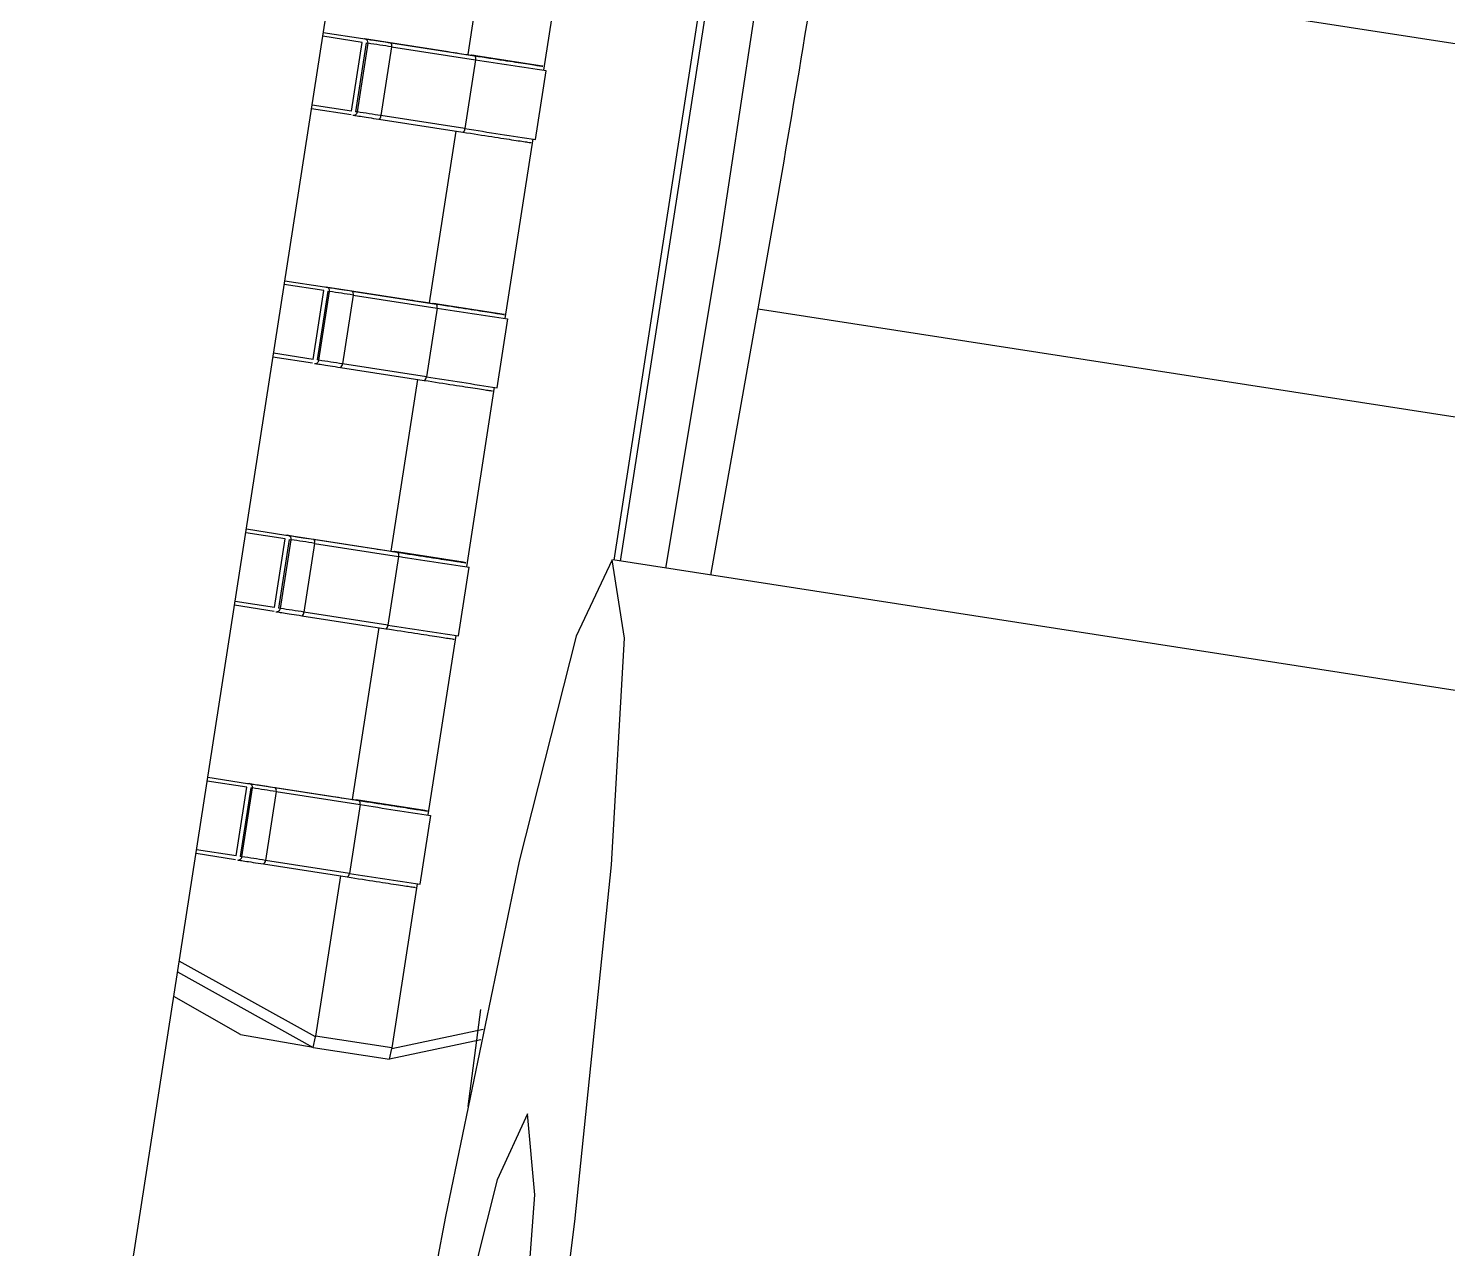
# Model space of a CAD drawing. Header units: millimetres. Extents: x -294 to 2792, y 5 to 1659.
# Drawn here: x -181.911 to -181.176, y 559.644 to 560.275 of the extents above; entities that cross this region are included whole.
import ezdxf

# ---------------------------------------------------------------- set-up
doc = ezdxf.new("R2010")
doc.units = ezdxf.units.MM
doc.layers.get('0').update_dxf_attribs({"lineweight": 18})

msp = doc.modelspace()

# ---------------------------------------------------------------- linework, layer by layer
at = {"color": 7, "linetype": 'Continuous', "lineweight": 25}
for p, q in [((-182.04666, 558.4135), (-181.61006, 561.22915)), ((-181.5019, 560.68446), (-181.60806, 559.99985)), ((-181.60445, 559.99929), (-181.4983, 560.68391)), ((-181.66983, 560.35029), (-181.68361, 560.26139)), ((-181.63002, 560.34623), (-181.64442, 560.25334)), ((-181.50136, 560.31809), (-180.71157, 560.19566)), ((-181.73818, 560.26772), (-181.75865, 560.2709)), ((-181.75834, 560.27287), (-181.73782, 560.26969)), ((-181.73782, 560.26969), (-181.73686, 560.26958)), ((-181.73707, 560.26966), (-181.69364, 560.26294)), ((-181.74369, 560.23215), (-181.73818, 560.26772)), ((-181.73615, 560.26741), (-181.74166, 560.23183)), ((-181.74071, 560.23172), (-181.73519, 560.26729)), ((-181.73615, 560.26741), (-181.73519, 560.26729)), ((-181.723, 560.26542), (-181.72852, 560.22985)), ((-181.72345, 560.26752), (-181.68002, 560.2608)), ((-181.723, 560.26542), (-181.67957, 560.2587)), ((-181.68163, 560.26113), (-181.68182, 560.26115)), ((-181.64609, 560.25562), (-181.68163, 560.26113)), ((-181.68024, 560.26088), (-181.68163, 560.26113)), ((-181.67957, 560.2587), (-181.68508, 560.22313)), ((-181.64609, 560.25562), (-181.6447, 560.25537)), ((-181.64466, 560.25537), (-181.64605, 560.25561)), ((-181.6485, 560.21751), (-181.64298, 560.25308)), ((-181.74395, 560.23016), (-181.76447, 560.23335)), ((-181.74369, 560.23215), (-181.76416, 560.23532)), ((-181.74071, 560.23172), (-181.74166, 560.23183)), ((-181.72958, 560.22799), (-181.68615, 560.22127)), ((-181.68508, 560.22313), (-181.72852, 560.22985)), ((-181.68975, 560.22183), (-181.70353, 560.13293)), ((-181.64994, 560.21776), (-181.66434, 560.12487)), ((-181.77826, 560.14441), (-181.75774, 560.14123)), ((-181.7581, 560.13926), (-181.77857, 560.14243)), ((-181.76361, 560.10368), (-181.7581, 560.13926)), ((-181.75607, 560.13894), (-181.76158, 560.10337)), ((-181.76062, 560.10325), (-181.75511, 560.13883)), ((-181.75774, 560.14123), (-181.75678, 560.14111)), ((-181.75699, 560.14119), (-181.71356, 560.13448)), ((-181.75607, 560.13894), (-181.75511, 560.13883)), ((-181.74292, 560.13696), (-181.74844, 560.10138)), ((-181.74337, 560.13905), (-181.69994, 560.13233)), ((-181.74292, 560.13696), (-181.69949, 560.13024)), ((-181.69949, 560.13024), (-181.705, 560.09466)), ((-181.70155, 560.13266), (-181.70174, 560.13268)), ((-181.66601, 560.12715), (-181.70155, 560.13266)), ((-181.70016, 560.13242), (-181.70155, 560.13266)), ((-181.55771, 559.99204), (-181.5332, 560.12979)), ((-181.5332, 560.12979), (-180.74341, 560.00736)), ((-181.66842, 560.08904), (-181.6629, 560.12462)), ((-181.66601, 560.12715), (-181.66462, 560.12691)), ((-181.66458, 560.1269), (-181.66597, 560.12715)), ((-181.76361, 560.10368), (-181.78408, 560.10686)), ((-181.76387, 560.1017), (-181.78439, 560.10488)), ((-181.76062, 560.10325), (-181.76158, 560.10337)), ((-181.7495, 560.09952), (-181.70607, 560.09281)), ((-181.705, 560.09466), (-181.74844, 560.10138)), ((-181.70967, 560.09336), (-181.72345, 560.00446)), ((-181.66986, 560.0893), (-181.68426, 559.99641)), ((-181.77802, 560.01079), (-181.79849, 560.01397)), ((-181.79818, 560.01594), (-181.77766, 560.01276)), ((-181.77766, 560.01276), (-181.7767, 560.01265)), ((-181.77691, 560.01273), (-181.73348, 560.00601)), ((-181.78353, 559.97522), (-181.77802, 560.01079)), ((-181.77599, 560.01048), (-181.7815, 559.9749)), ((-181.78054, 559.97479), (-181.77503, 560.01036)), ((-181.77599, 560.01048), (-181.77503, 560.01036)), ((-181.76284, 560.00849), (-181.76836, 559.97292)), ((-181.76329, 560.01059), (-181.71986, 560.00387)), ((-181.76284, 560.00849), (-181.71941, 560.00177)), ((-181.72147, 560.0042), (-181.72166, 560.00422)), ((-181.68593, 559.99869), (-181.72147, 560.0042)), ((-181.72008, 560.00395), (-181.72147, 560.0042)), ((-181.71941, 560.00177), (-181.72492, 559.9662)), ((-181.68593, 559.99869), (-181.68454, 559.99845)), ((-181.6845, 559.99844), (-181.68589, 559.99868)), ((-180.62133, 559.84689), (-181.60857, 559.99993)), ((-181.68833, 559.96058), (-181.68282, 559.99615)), ((-181.78379, 559.97323), (-181.80431, 559.97642)), ((-181.78353, 559.97522), (-181.804, 559.97839)), ((-181.78054, 559.97479), (-181.7815, 559.9749)), ((-181.76942, 559.97106), (-181.72599, 559.96434)), ((-181.72492, 559.9662), (-181.76836, 559.97292)), ((-181.72959, 559.9649), (-181.74337, 559.876)), ((-181.68978, 559.96083), (-181.70418, 559.86794)), ((-181.8181, 559.88748), (-181.79758, 559.8843)), ((-181.79794, 559.88233), (-181.81841, 559.8855)), ((-181.80345, 559.84675), (-181.79794, 559.88233)), ((-181.79591, 559.88201), (-181.80142, 559.84644)), ((-181.80046, 559.84633), (-181.79495, 559.8819)), ((-181.79758, 559.8843), (-181.79662, 559.88418)), ((-181.79683, 559.88426), (-181.7534, 559.87755)), ((-181.79591, 559.88201), (-181.79495, 559.8819)), ((-181.78276, 559.88003), (-181.78828, 559.84445)), ((-181.78321, 559.88212), (-181.73978, 559.8754)), ((-181.78276, 559.88003), (-181.73933, 559.87331)), ((-181.73933, 559.87331), (-181.74484, 559.83773)), ((-181.74139, 559.87573), (-181.74158, 559.87575)), ((-181.70585, 559.87022), (-181.74139, 559.87573)), ((-181.74, 559.87549), (-181.74139, 559.87573)), ((-181.70825, 559.83211), (-181.70274, 559.86769)), ((-181.70585, 559.87022), (-181.70446, 559.86998)), ((-181.70442, 559.86997), (-181.70581, 559.87022)), ((-181.80345, 559.84675), (-181.82392, 559.84993)), ((-181.80371, 559.84477), (-181.82423, 559.84795)), ((-181.80046, 559.84633), (-181.80142, 559.84644)), ((-181.78934, 559.84259), (-181.74591, 559.83588)), ((-181.74484, 559.83773), (-181.78828, 559.84445)), ((-181.74951, 559.83643), (-181.76237, 559.7535)), ((-181.7097, 559.83237), (-181.72288, 559.74738)), ((-181.76245, 559.75314), (-181.83286, 559.79232)), ((-181.83373, 559.78669), (-181.76356, 559.74763)), ((-181.80121, 559.75427), (-181.83571, 559.77394)), ((-181.677, 559.76733), (-181.68354, 559.71706)), ((-181.80116, 559.75425), (-181.80121, 559.75427)), ((-181.76355, 559.74762), (-181.80116, 559.75425)), ((-181.7229, 559.74701), (-181.67567, 559.75713)), ((-181.76356, 559.74763), (-181.76245, 559.75314)), ((-181.76356, 559.74763), (-181.76355, 559.74762)), ((-181.76355, 559.74762), (-181.72406, 559.7415)), ((-181.76237, 559.7535), (-181.76245, 559.75314)), ((-181.72288, 559.74738), (-181.76237, 559.7535)), ((-181.67681, 559.75162), (-181.72401, 559.7415)), ((-181.72401, 559.7415), (-181.7229, 559.74701)), ((-181.72288, 559.74738), (-181.7229, 559.74701)), ((-181.72406, 559.7415), (-181.72401, 559.7415))]:
    msp.add_line(p, q, dxfattribs=at)
for points in [[(-181.58112, 559.99567), (-181.55326, 560.16205), (-181.5248, 560.35032), (-181.50215, 560.52054), (-181.48837, 560.64973), (-181.48532, 560.72044), (-181.49341, 560.72311), (-181.5033, 560.69121)], [(-181.78504, 558.5997), (-181.73972, 558.86945), (-181.69618, 559.15072), (-181.65795, 559.42074), (-181.62814, 559.65762), (-181.60915, 559.84217), (-181.60252, 559.95945), (-181.6088, 559.99995), (-181.62747, 559.96039), (-181.65701, 559.84397), (-181.69505, 559.66013), (-181.70441, 559.61122)], [(-181.77829, 558.71919), (-181.74108, 558.94211), (-181.70611, 559.17258), (-181.67717, 559.38562), (-181.6574, 559.55814), (-181.64893, 559.67145), (-181.6527, 559.71327), (-181.66828, 559.67907), (-181.68477, 559.61414)]]:
    msp.add_lwpolyline(points, dxfattribs=at)
for centre, radius, start, end in [((-193.12147, 562.18598), 11.76928, 349.938319, 350.868034), ((-181.73716, 560.2676), 0.002, 351.17656, 81.17475), ((-182.19082, 557.26231), 3.03933, 81.14567, 81.37816), ((-181.7248, 560.26613), 0.00193, 338.43534, 45.82119), ((-181.68136, 560.25941), 0.00193, 338.43534, 45.82119), ((-180.56433, 567.3979), 7.22578, 261.12138, 261.414448), ((-181.74268, 560.23203), 0.002, 261.1938, 351.19561), ((-182.19634, 557.22673), 3.03933, 81.14567, 81.37816), ((-181.73043, 560.22971), 0.00192, 296.41392, 4.0085), ((-181.687, 560.22299), 0.00192, 296.41392, 4.0085), ((-180.44327, 568.18265), 8.05582, 261.132418, 261.395703), ((-181.75708, 560.13914), 0.002, 351.17656, 81.17475), ((-182.21074, 557.13384), 3.03933, 81.14567, 81.37816), ((-181.74472, 560.13767), 0.00193, 338.43534, 45.82119), ((-181.70128, 560.13095), 0.00193, 338.43534, 45.82119), ((-180.58425, 567.26944), 7.22578, 261.12138, 261.414448), ((-181.7626, 560.10356), 0.002, 261.1938, 351.19561), ((-182.21626, 557.09827), 3.03933, 81.14567, 81.37816), ((-181.75035, 560.10125), 0.00192, 296.41392, 4.0085), ((-181.70692, 560.09453), 0.00192, 296.41392, 4.0085), ((-180.46319, 568.05419), 8.05582, 261.132418, 261.395703), ((-181.777, 560.01067), 0.002, 351.17656, 81.17475), ((-182.23066, 557.00538), 3.03933, 81.14567, 81.37816), ((-181.76464, 560.0092), 0.00193, 338.43534, 45.82119), ((-181.7212, 560.00248), 0.00193, 338.43534, 45.82119), ((-180.60417, 567.14098), 7.22578, 261.12138, 261.414448), ((-181.78252, 559.9751), 0.002, 261.1938, 351.19561), ((-182.23618, 556.9698), 3.03933, 81.14567, 81.37816), ((-181.77027, 559.97278), 0.00192, 296.41392, 4.0085), ((-181.72684, 559.96606), 0.00192, 296.41392, 4.0085), ((-180.48311, 567.92572), 8.05582, 261.132418, 261.395703), ((-181.79692, 559.88221), 0.002, 351.17656, 81.17475), ((-182.25058, 556.87691), 3.03933, 81.14567, 81.37816), ((-181.78456, 559.88074), 0.00193, 338.43534, 45.82119), ((-181.74112, 559.87402), 0.00193, 338.43534, 45.82119), ((-180.62409, 567.01251), 7.22578, 261.12138, 261.414448), ((-181.80244, 559.84663), 0.002, 261.1938, 351.19561), ((-182.2561, 556.84134), 3.03933, 81.14567, 81.37816), ((-181.79019, 559.84432), 0.00192, 296.41392, 4.0085), ((-181.74676, 559.8376), 0.00192, 296.41392, 4.0085), ((-180.50303, 567.79726), 8.05582, 261.132418, 261.395703)]:
    msp.add_arc(centre, radius, start, end, dxfattribs=at)
for points, knots in [([(-181.73686, 560.26958), (-181.73664, 560.26954), (-181.73619, 560.26948), (-181.73327, 560.26903), (-181.72908, 560.26839), (-181.72533, 560.26781), (-181.72345, 560.26752)], [0, 0, 0, 0, 0.00337114, 0.00678129, 0.01015451, 0.01356598, 0.01356598, 0.01356598, 0.01356598]), ([(-181.69364, 560.26294), (-181.69164, 560.26263), (-181.68768, 560.26202), (-181.68337, 560.26136), (-181.68052, 560.26092), (-181.68033, 560.2609), (-181.68024, 560.26088)], [0, 0, 0, 0, 0.00340823, 0.00677795, 0.01018464, 0.01355204, 0.01355204, 0.01355204, 0.01355204]), ([(-181.68002, 560.2608), (-181.67482, 560.25999), (-181.66438, 560.25838), (-181.65301, 560.25663), (-181.64536, 560.25546), (-181.64492, 560.2554), (-181.6447, 560.25537)], [0, 0, 0, 0, 0.00890322, 0.01786135, 0.02676757, 0.03572812, 0.03572812, 0.03572812, 0.03572812]), ([(-181.74299, 560.23005), (-181.74277, 560.23002), (-181.74234, 560.22996), (-181.73937, 560.2295), (-181.73517, 560.22885), (-181.73143, 560.22828), (-181.72958, 560.22799)], [0, 0, 0, 0, 0.00341146, 0.00678468, 0.01019484, 0.01356598, 0.01356598, 0.01356598, 0.01356598]), ([(-181.68615, 560.22127), (-181.6809, 560.22046), (-181.67045, 560.21884), (-181.6591, 560.2171), (-181.65153, 560.21594), (-181.65106, 560.21588), (-181.65083, 560.21585)], [0, 0, 0, 0, 0.00896055, 0.01786677, 0.02682489, 0.03572811, 0.03572811, 0.03572811, 0.03572811]), ([(-181.75678, 560.14111), (-181.75656, 560.14108), (-181.75611, 560.14102), (-181.75318, 560.14057), (-181.749, 560.13992), (-181.74525, 560.13934), (-181.74337, 560.13905)], [0, 0, 0, 0, 0.00337114, 0.00678129, 0.01015451, 0.01356598, 0.01356598, 0.01356598, 0.01356598]), ([(-181.71356, 560.13448), (-181.71156, 560.13417), (-181.7076, 560.13355), (-181.70329, 560.13289), (-181.70044, 560.13246), (-181.70025, 560.13243), (-181.70016, 560.13242)], [0, 0, 0, 0, 0.00340823, 0.00677795, 0.01018464, 0.01355204, 0.01355204, 0.01355204, 0.01355204]), ([(-181.69994, 560.13233), (-181.69474, 560.13153), (-181.6843, 560.12992), (-181.67293, 560.12817), (-181.66528, 560.127), (-181.66484, 560.12694), (-181.66462, 560.12691)], [0, 0, 0, 0, 0.00890322, 0.01786135, 0.02676757, 0.03572812, 0.03572812, 0.03572812, 0.03572812]), ([(-181.76291, 560.10158), (-181.76269, 560.10155), (-181.76226, 560.10149), (-181.75929, 560.10103), (-181.75509, 560.10039), (-181.75135, 560.09981), (-181.7495, 560.09952)], [0, 0, 0, 0, 0.00341146, 0.00678468, 0.01019484, 0.01356598, 0.01356598, 0.01356598, 0.01356598]), ([(-181.70607, 560.09281), (-181.70082, 560.092), (-181.69037, 560.09038), (-181.67902, 560.08863), (-181.67145, 560.08747), (-181.67098, 560.08741), (-181.67075, 560.08738)], [0, 0, 0, 0, 0.00896055, 0.01786677, 0.02682489, 0.03572811, 0.03572811, 0.03572811, 0.03572811]), ([(-181.7767, 560.01265), (-181.77648, 560.01262), (-181.77603, 560.01255), (-181.7731, 560.0121), (-181.76892, 560.01146), (-181.76517, 560.01088), (-181.76329, 560.01059)], [0, 0, 0, 0, 0.00337114, 0.00678129, 0.01015451, 0.01356598, 0.01356598, 0.01356598, 0.01356598]), ([(-181.73348, 560.00601), (-181.73148, 560.0057), (-181.72752, 560.00509), (-181.72321, 560.00443), (-181.72035, 560.00399), (-181.72017, 560.00397), (-181.72008, 560.00395)], [0, 0, 0, 0, 0.00340823, 0.00677795, 0.01018464, 0.01355204, 0.01355204, 0.01355204, 0.01355204]), ([(-181.71986, 560.00387), (-181.71466, 560.00307), (-181.70422, 560.00145), (-181.69285, 559.9997), (-181.6852, 559.99853), (-181.68476, 559.99847), (-181.68454, 559.99845)], [0, 0, 0, 0, 0.00890322, 0.01786135, 0.02676757, 0.03572812, 0.03572812, 0.03572812, 0.03572812]), ([(-181.78283, 559.97312), (-181.78261, 559.97309), (-181.78218, 559.97303), (-181.77921, 559.97257), (-181.77501, 559.97192), (-181.77127, 559.97135), (-181.76942, 559.97106)], [0, 0, 0, 0, 0.00341146, 0.00678468, 0.01019484, 0.01356598, 0.01356598, 0.01356598, 0.01356598]), ([(-181.72599, 559.96434), (-181.72074, 559.96353), (-181.71029, 559.96192), (-181.69894, 559.96017), (-181.69137, 559.95901), (-181.6909, 559.95895), (-181.69067, 559.95892)], [0, 0, 0, 0, 0.00896055, 0.01786677, 0.02682489, 0.03572811, 0.03572811, 0.03572811, 0.03572811]), ([(-181.79662, 559.88418), (-181.7964, 559.88415), (-181.79595, 559.88409), (-181.79302, 559.88364), (-181.78884, 559.88299), (-181.78509, 559.88241), (-181.78321, 559.88212)], [0, 0, 0, 0, 0.00337114, 0.00678129, 0.01015451, 0.01356598, 0.01356598, 0.01356598, 0.01356598]), ([(-181.7534, 559.87755), (-181.7514, 559.87724), (-181.74744, 559.87663), (-181.74313, 559.87596), (-181.74027, 559.87553), (-181.74009, 559.8755), (-181.74, 559.87549)], [0, 0, 0, 0, 0.00340823, 0.00677795, 0.01018464, 0.01355204, 0.01355204, 0.01355204, 0.01355204]), ([(-181.73978, 559.8754), (-181.73458, 559.8746), (-181.72414, 559.87299), (-181.71277, 559.87124), (-181.70512, 559.87007), (-181.70468, 559.87001), (-181.70446, 559.86998)], [0, 0, 0, 0, 0.00890322, 0.01786135, 0.02676757, 0.03572812, 0.03572812, 0.03572812, 0.03572812]), ([(-181.80275, 559.84466), (-181.80253, 559.84462), (-181.8021, 559.84456), (-181.79913, 559.84411), (-181.79493, 559.84346), (-181.79119, 559.84288), (-181.78934, 559.84259)], [0, 0, 0, 0, 0.00341146, 0.00678468, 0.01019484, 0.01356598, 0.01356598, 0.01356598, 0.01356598]), ([(-181.74591, 559.83588), (-181.74066, 559.83507), (-181.73021, 559.83345), (-181.71886, 559.8317), (-181.71129, 559.83054), (-181.71082, 559.83048), (-181.71059, 559.83045)], [0, 0, 0, 0, 0.00896055, 0.01786677, 0.02682489, 0.03572811, 0.03572811, 0.03572811, 0.03572811])]:
    msp.add_open_spline(points, degree=3, knots=knots, dxfattribs=at)

doc.saveas('drawing.dxf')
